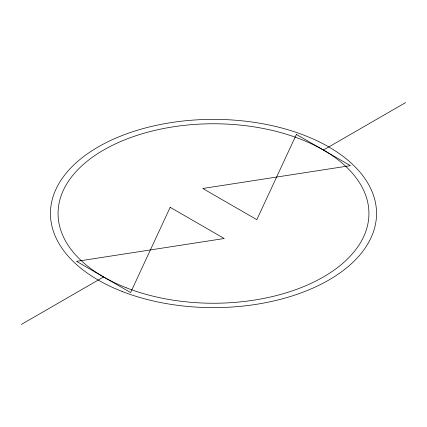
<?xml version="1.0" encoding="UTF-8"?>
<svg xmlns="http://www.w3.org/2000/svg" width="427" height="427" viewBox="0 0 427 427"><rect width="100%" height="100%" fill="white"/><g stroke="black" fill="none" stroke-linecap="round" stroke-linejoin="round"><path stroke-width="0.64" d="M21.35 324.435L103.59 276.958M323.41 150.042L405.65 102.565M170.176 207.314L130.614 292.554L76.572 261.356L224.218 238.517L170.176 207.314M296.386 134.446L256.824 219.686L202.782 188.483L350.428 165.644L296.386 134.446M126.376 287.819A155.433 89.739 0 0 0 368.538 219.9A155.433 89.739 0 0 0 145.586 132.781A155.433 89.739 0 0 0 126.376 287.819M122.111 291.454A163.045 94.132 0 0 0 376.128 220.215A163.045 94.132 0 0 0 142.26 128.826A163.045 94.132 0 0 0 122.111 291.454"/></g></svg>
